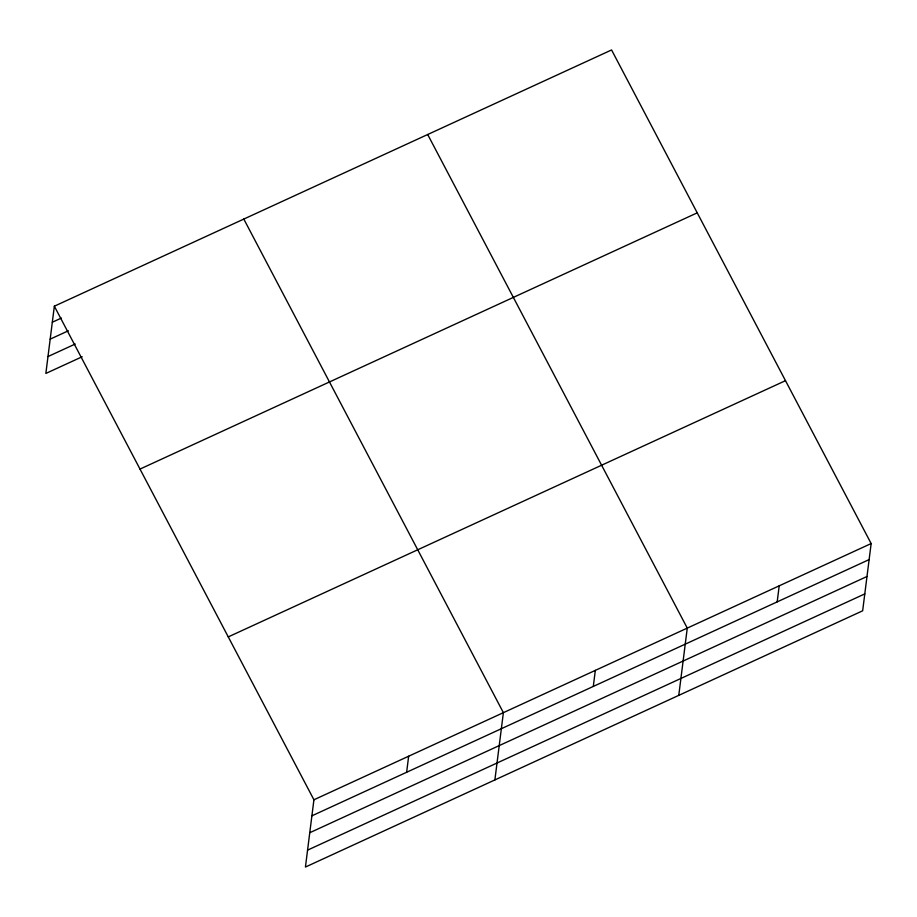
<?xml version="1.0" encoding="UTF-8"?>
<svg xmlns="http://www.w3.org/2000/svg" width="917" height="917" viewBox="0 0 917 917"><rect width="100%" height="100%" fill="white"/><g stroke="black" fill="none" stroke-linecap="round" stroke-linejoin="round"><path stroke-width="1.38" d="M54.344 306.198L313.923 799.784L305.43 867.046L862.656 610.802L871.15 543.552L611.57 49.954L54.344 306.198L45.85 373.448L82.186 356.747M406.632 772.274L408.65 756.227M494.882 779.92L503.387 712.669L243.807 219.071M593.299 686.432L595.328 670.384M678.775 695.361L687.269 628.111L427.689 134.512M777.18 601.873L779.209 585.825M52.315 322.234L61.405 318.061M50.183 339.141L68.351 330.785M47.982 356.553L75.24 344.024M140.003 469.08L697.229 212.847M228.264 636.902L785.491 380.67M313.923 799.784L871.15 543.552M311.895 815.832L869.121 559.599M309.763 832.728L866.989 576.495M307.562 850.139L864.788 593.907"/></g></svg>
